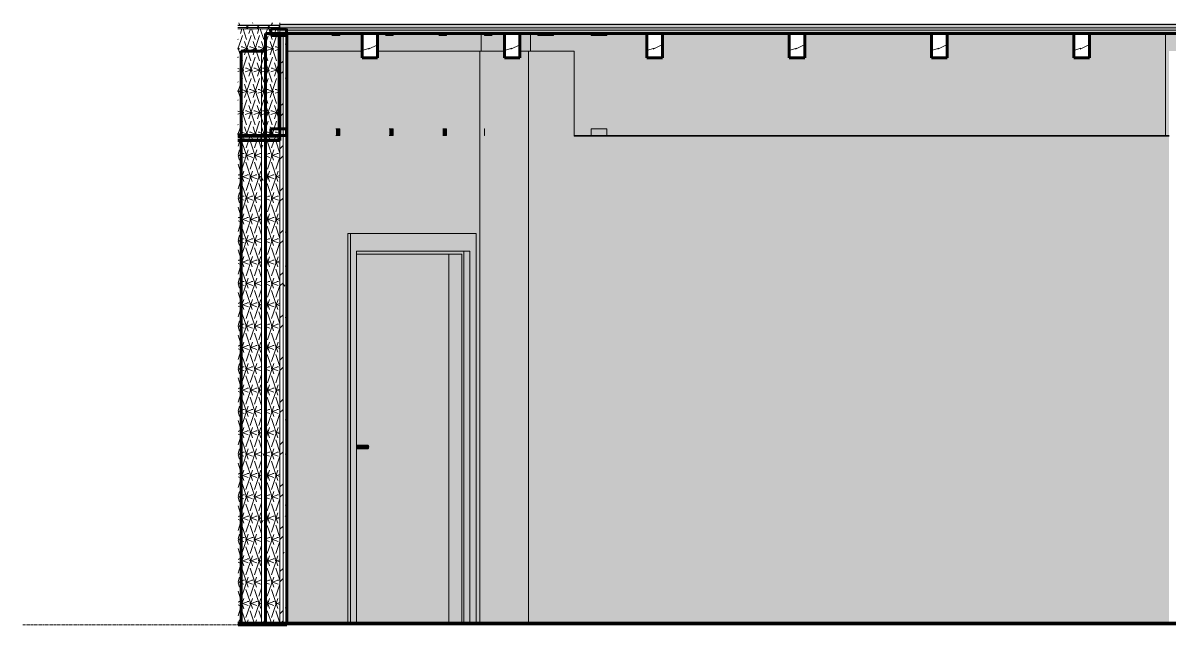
# Model space of a CAD drawing. Header units: inches. Extents: x -3510 to 2128, y -38 to 218.
# Drawn here: x -2244.9 to -1987.3, y 0 to 135.3 of the extents above; entities that cross this region are included whole.
import ezdxf

# ---------------------------------------------------------------- set-up
doc = ezdxf.new("R2010")
doc.units = ezdxf.units.IN
doc.header["$MEASUREMENT"] = 0
doc.linetypes.add('Grid Line 1_2_', pattern=[0.875, 0.5, -0.125, 0.125, -0.125])
for name, color, linetype, lineweight in [('0-3', 50, 'Continuous', 9), ('0-4', 10, 'Continuous', 5), ('A-CLNG-1', 251, 'Continuous', 5), ('A-CLNG-2', 250, 'Continuous', 60), ('A-CLNG-3', 7, 'Continuous', 18), ('A-CLNG-PATT-1', 50, 'Continuous', 9), ('A-DOOR', 31, 'Continuous', 18), ('A-DOOR-7', 31, 'Continuous', 9), ('A-DOOR-FRAM', 31, 'Continuous', 9), ('A-DOOR-FRAM-4', 31, 'Continuous', 18), ('A-FLOR-1', 31, 'Continuous', 5), ('A-FLOR-2', 8, 'Continuous', 5), ('A-FLOR-3', 7, 'Continuous', 18), ('A-FLOR-4', 250, 'Continuous', 60), ('A-FLOR-LEVL-1', 51, 'Grid Line 1_2_', 9), ('A-FLOR-MCUT-1', 7, 'Continuous', 18), ('A-FLOR-PATT-1', 252, 'Continuous', 9), ('A-FLOR-PATT-2', 253, 'Continuous', 9), ('A-FLOR-PATT-3', 50, 'Continuous', 9), ('A-WALL', 113, 'Continuous', 18), ('A-WALL-PATT-1', 111, 'Continuous', 9), ('I-WALL', 2, 'Continuous', 18), ('I-WALL-3', 2, 'Continuous', 5), ('I-WALL-4', 2, 'Continuous', 60), ('S-BEAM', 12, 'Continuous', 9), ('S-BEAM-1', 250, 'Continuous', 60), ('S-BEAM-2', 255, 'Continuous', 9), ('S-BEAM-3', 50, 'Continuous', 9)]:
    doc.layers.add(name, color=color, linetype=linetype, lineweight=lineweight)
pattern_1 = [(0, (0, 0), (7.68, 1.92), [0.634, -5.126, 0.634, -5.126, -30.72]), (0, (0, 0), (7.68, 1.92), [-11.52, 0.634, -10.886, 0.634, -5.126, -13.44]), (0, (0, 0), (7.68, 1.92), [-28.8, 0.634, -3.206, 0.634, -8.966]), (120, (2.88, 0.96), (-5.5027688, 5.6910751), [0.634, -5.126, 0.634, -5.126, -30.72]), (120, (2.88, 0.96), (-5.5027688, 5.6910751), [-11.52, 0.634, -10.886, 0.634, -5.126, -13.44]), (120, (2.88, 0.96), (-5.5027688, 5.6910751), [-28.8, 0.634, -3.206, 0.634, -8.966]), (240, (3.84, 4.8), (-2.1772312, -7.6110751), [0.634, -5.126, 0.634, -5.126, -30.72]), (240, (3.84, 4.8), (-2.1772312, -7.6110751), [-11.52, 0.634, -10.886, 0.634, -5.126, -13.44]), (240, (3.84, 4.8), (-2.1772312, -7.6110751), [-28.8, 0.634, -3.206, 0.634, -8.966])]
pattern_2 = [(0, (0, 0), (0, 2.399), []), (315, (0, 0), (2.3985062, 0), [3.393, -3.393]), (45, (0, 0), (2.3985062, 0), [3.393, -3.393])]
pattern_3 = [(216.87, (3.199, 7.997), (23.9897714, 15.9936429), [3.998, -35.986]), (206.565, (7.997, 5.598), (-7.9970807, -7.996619), [8.941, -8.941]), (198.435, (7.997, 1.599), (-15.9938446, -7.9970983), [5.058, -20.23])]
pattern_4 = [(161.57, (-4631.7952, 0.24), (-1.92045124, 0.00015035), [0, -13.661, 1.517, 0]), (18.43, (-4632.2752, 0.24), (-1.92045124, -0.00015035), [0, -13.661, 1.517, 0]), (108.43, (-4631.7952, 0.24), (0.95996907, -4.80073665), [4.553, -10.625]), (71.57, (-4632.2752, 0.24), (0.95996907, 4.80073665), [4.553, -10.625])]
pattern_5 = [(0, (-4632.035, 0), (15.36, 3.84), [0.634, -10.886, 0.634, -10.886, -61.44]), (0, (-4632.035, 0), (15.36, 3.84), [-23.04, 0.634, -22.406, 0.634, -10.886, -26.88]), (0, (-4632.035, 0), (15.36, 3.84), [-57.6, 0.634, -7.046, 0.634, -18.566]), (120, (-4626.275, 1.92), (-11.0055376, 11.38215), [0.634, -10.886, 0.634, -10.886, -61.44]), (120, (-4626.275, 1.92), (-11.0055376, 11.38215), [-23.04, 0.634, -22.406, 0.634, -10.886, -26.88]), (120, (-4626.275, 1.92), (-11.0055376, 11.38215), [-57.6, 0.634, -7.046, 0.634, -18.566]), (240, (-4624.355, 9.6), (-4.3544624, -15.22215), [0.634, -10.886, 0.634, -10.886, -61.44]), (240, (-4624.355, 9.6), (-4.3544624, -15.22215), [-23.04, 0.634, -22.406, 0.634, -10.886, -26.88]), (240, (-4624.355, 9.6), (-4.3544624, -15.22215), [-57.6, 0.634, -7.046, 0.634, -18.566])]

# ---------------------------------------------------------------- blocks, each defined once
blk = doc.blocks.new('CTR - 1st Phase - Shell_rvt-2-INTERIOR ELEVATION - CORRIDOR EAST _102_ - 1ST FLOOR - WEST WALL')
at = {"layer": 'A-CLNG-1'}
h = blk.add_hatch(color=256, dxfattribs=at)
h.paths.add_polyline_path([(2441.66, 109.5), (2441.66, 110), (2440.78, 110), (2440.78, 109.5)], flags=0)
h.paths.add_polyline_path([(2436.24, 109.87), (2436.24, 110), (2435.5, 110), (2435.5, 109.87)], flags=0)
at = {"layer": 'A-CLNG-PATT-1'}
h = blk.add_hatch(dxfattribs=at)
h.set_pattern_fill('FP_12', color=256, style=0, pattern_type=2)
h.set_pattern_definition([(0, (0, 0), (15.36, 3.84), [0.634, -10.886, 0.634, -10.886, -61.44]), (0, (0, 0), (15.36, 3.84), [-23.04, 0.634, -22.406, 0.634, -10.886, -26.88]), (0, (0, 0), (15.36, 3.84), [-57.6, 0.634, -7.046, 0.634, -18.566]), (120, (5.76, 1.92), (-11.0055376, 11.38215), [0.634, -10.886, 0.634, -10.886, -61.44]), (120, (5.76, 1.92), (-11.0055376, 11.38215), [-23.04, 0.634, -22.406, 0.634, -10.886, -26.88]), (120, (5.76, 1.92), (-11.0055376, 11.38215), [-57.6, 0.634, -7.046, 0.634, -18.566]), (240, (7.68, 9.6), (-4.3544624, -15.22215), [0.634, -10.886, 0.634, -10.886, -61.44]), (240, (7.68, 9.6), (-4.3544624, -15.22215), [-23.04, 0.634, -22.406, 0.634, -10.886, -26.88]), (240, (7.68, 9.6), (-4.3544624, -15.22215), [-57.6, 0.634, -7.046, 0.634, -18.566])])
h.paths.add_polyline_path([(2441.66, 108.87), (2441.66, 109.5), (2440.78, 109.5), (2440.78, 108.87)], flags=0)
at = {"layer": 'A-FLOR-1'}
h = blk.add_hatch(color=256, dxfattribs=at)
h.paths.add_polyline_path([(2446.5, 129), (2463.37, 129), (2463.37, 133), (2458.37, 133), (2458.37, 132.5), (2456.62, 132.5), (2456.62, 133), (2446.5, 133)], flags=0)
h.paths.add_polyline_path([(2468.31, 129), (2490.18, 129), (2490.18, 133), (2482.37, 133), (2482.37, 132.5), (2480.62, 132.5), (2480.62, 133), (2470.37, 133), (2470.37, 132.5), (2468.62, 132.5), (2468.62, 133), (2466.87, 133), (2466.87, 129)], flags=0)
h = blk.add_hatch(color=256, dxfattribs=at)
h.paths.add_polyline_path([(2501.27, 129), (2501.27, 133), (2498.87, 133), (2498.87, 129), (2501.12, 129)], flags=0)
h.paths.add_polyline_path([(2493.66, 129), (2495.37, 129), (2495.37, 133), (2492.6, 133), (2492.6, 132.5), (2490.87, 132.5), (2490.87, 133), (2490.18, 133), (2490.18, 129), (2492.17, 129)], flags=0)
blk.add_hatch(color=256, dxfattribs=at).paths.add_polyline_path([(2517.52, 110), (2643.97, 110), (2643.97, 133), (2626.87, 133), (2626.87, 127.5), (2623.37, 127.5), (2623.37, 133), (2594.87, 133), (2594.87, 127.5), (2591.37, 127.5), (2591.37, 133), (2562.87, 133), (2562.87, 127.5), (2559.37, 127.5), (2559.37, 133), (2530.87, 133), (2530.87, 127.5), (2527.37, 127.5), (2527.37, 133), (2501.27, 133), (2501.27, 129), (2511.06, 129), (2511.06, 110), (2516.03, 110)], flags=0)
h = blk.add_hatch(color=256, dxfattribs=at)
h.paths.add_polyline_path([(2643.97, 110), (2644.75, 110), (2644.75, 129), (2655.37, 129), (2655.37, 133), (2643.97, 133), (2643.97, 119.34)], flags=0)
h.paths.add_polyline_path([(2785.47, 110), (2785.47, 127.5), (2784.7, 127.5), (2784.7, 110)], flags=0)
h.paths.add_polyline_path([(2769.53, 129), (2783.37, 129), (2783.37, 133), (2754.87, 133), (2754.87, 129), (2761.04, 129)], flags=0)
h.paths.add_polyline_path([(2668.41, 129), (2687.37, 129), (2687.37, 133), (2658.87, 133), (2658.87, 129)], flags=0)
h.paths.add_polyline_path([(2751.37, 129), (2751.37, 133), (2722.87, 133), (2722.87, 129)], flags=0)
h.paths.add_polyline_path([(2718.97, 129), (2719.37, 129), (2719.37, 133), (2690.87, 133), (2690.87, 129), (2714.72, 129)], flags=0)
at = {"layer": 'A-FLOR-2'}
for points in [[(2444.91, 134.75), (2444.91, 134.87), (2435.5, 134.87), (2435.5, 134.75), (2442.84, 134.75)], [(2516.03, 133.75), (3198.99, 133.75), (3198.99, 134.25), (2444.91, 134.25), (2444.91, 133.75), (2513.05, 133.75)]]:
    blk.add_hatch(color=256, dxfattribs=at).paths.add_polyline_path(points, flags=0)
at = {"layer": 'A-FLOR-PATT-1'}
h = blk.add_hatch(dxfattribs=at)
h.set_pattern_fill('FP_8', color=256, style=0, pattern_type=2)
h.set_pattern_definition([(161.57, (0.24, 0.24), (-1.92045124, 0.00015035), [0, -13.661, 1.517, 0]), (18.43, (-0.24, 0.24), (-1.92045124, -0.00015035), [0, -13.661, 1.517, 0]), (108.43, (0.24, 0.24), (0.95996907, -4.80073665), [4.553, -10.625]), (71.57, (-0.24, 0.24), (0.95996907, 4.80073665), [4.553, -10.625])])
h.paths.add_polyline_path([(2436.24, 110), (2444.91, 110), (2444.91, 134), (2435.5, 134), (2435.5, 110)], flags=0)
at = {"layer": 'A-FLOR-PATT-2'}
h = blk.add_hatch(dxfattribs=at)
h.set_pattern_fill('FP_9', color=256, style=0, pattern_type=2)
h.set_pattern_definition(pattern_1)
h.paths.add_polyline_path([(2442.84, 134.87), (2444.91, 134.87), (2444.91, 135.34), (2435.5, 135.34), (2435.5, 134.87)], flags=0)
h = blk.add_hatch(dxfattribs=at)
h.set_pattern_fill('FP_10', color=256, style=0, pattern_type=2)
h.set_pattern_definition(pattern_2)
h.paths.add_polyline_path([(2435.5, 134), (2444.91, 134), (2444.91, 134.75), (2435.5, 134.75), (2435.5, 134)], flags=0)
h = blk.add_hatch(dxfattribs=at)
h.set_pattern_fill('FP_9', color=256, style=0, pattern_type=2)
h.set_pattern_definition(pattern_1)
h.paths.add_polyline_path([(2444.91, 134.25), (3198.99, 134.25), (3198.99, 135), (2444.91, 135), (2444.91, 134.75)], flags=0)
h = blk.add_hatch(dxfattribs=at)
h.set_pattern_fill('FP_9', color=256, style=0, pattern_type=2)
h.set_pattern_definition(pattern_1)
h.paths.add_polyline_path([(2769.53, -0.04), (3198.99, -0.04), (3198.99, 0), (2435.5, 0), (2435.5, -0.04), (2721.81, -0.04)], flags=0)
at = {"layer": 'A-FLOR-PATT-3'}
h = blk.add_hatch(dxfattribs=at)
h.set_pattern_fill('FP_10', color=256, style=0, pattern_type=2)
h.set_pattern_definition(pattern_2)
h.paths.add_polyline_path([(3187.06, 135), (3198.99, 135), (3198.99, 135.34), (2444.91, 135.34), (2444.91, 135), (3186.34, 135)], flags=0)
h = blk.add_hatch(dxfattribs=at)
h.set_pattern_fill('FP_10', color=256, style=0, pattern_type=2)
h.set_pattern_definition(pattern_2)
h.paths.add_polyline_path([(2444.91, 133), (3198.99, 133), (3198.99, 133.75), (2444.91, 133.75)], flags=0)
h = blk.add_hatch(dxfattribs=at)
h.set_pattern_fill('FP_11', color=256, style=0, pattern_type=2)
h.set_pattern_definition([(135, (0, 0), (-2.1213203, -2.1213203), [])])
h.paths.add_polyline_path([(3151.27, 0), (3198.95, 0), (3198.95, 0.37), (2444.91, 0.37), (2444.91, 0), (3103.56, 0)], flags=0)
h.paths.add_polyline_path([(2441.66, 0), (2441.66, 0.37), (2440.78, 0.37), (2440.78, 0)], flags=0)
at = {"layer": 'A-CLNG-2'}
for p, q in [((2444.91, 110), (2435.5, 110)), ((2435.5, 108.87), (2444.91, 108.87)), ((2444.91, 108.87), (2444.91, 110))]:
    blk.add_line(p, q, dxfattribs=at)
at = {"layer": 'A-CLNG-3'}
for p, q in [((2444.91, 109.5), (2435.5, 109.5)), ((2511.06, 110), (2643.97, 110)), ((2643.97, 110), (2644.75, 110)), ((2643.97, 109.87), (2643.97, 110))]:
    blk.add_line(p, q, dxfattribs=at)
at = {"layer": 'A-FLOR-3'}
for p, q in [((2490.18, 133), (2490.18, 129)), ((2501.27, 133), (2501.27, 129)), ((2643.97, 133), (2643.97, 110)), ((2643.97, 110), (2511.06, 110)), ((2644.75, 110), (2643.97, 110))]:
    blk.add_line(p, q, dxfattribs=at)
at = {"layer": 'A-FLOR-4'}
for p, q in [((2444.91, 110), (2444.91, 133)), ((2444.91, 133), (3198.99, 133)), ((2435.5, 110), (2444.91, 110)), ((3198.99, 0.37), (2435.5, 0.37))]:
    blk.add_line(p, q, dxfattribs=at)
at = {"layer": 'A-FLOR-MCUT-1'}
for p, q in [((2444.91, 134.87), (2435.5, 134.87)), ((2444.91, 134.75), (2435.5, 134.75)), ((2444.91, 134), (2435.5, 134)), ((2444.91, 135), (2444.91, 135.34)), ((2444.91, 135.34), (2444.91, 135)), ((3198.99, 135), (2444.91, 135)), ((2444.91, 134.75), (2444.91, 134.87)), ((2444.91, 134.87), (2444.91, 134.75)), ((2444.91, 134.25), (2444.91, 134.75)), ((2444.91, 134.75), (2444.91, 134.25)), ((2444.91, 134), (2444.91, 134.25)), ((3198.99, 134.25), (2444.91, 134.25)), ((2444.91, 134.25), (2444.91, 134)), ((2444.91, 133.75), (2444.91, 134)), ((2444.91, 134), (2444.91, 133.75)), ((2444.91, 133), (2444.91, 133.75)), ((3198.99, 133.75), (2444.91, 133.75)), ((2444.91, 133.75), (2444.91, 133)), ((3198.99, 0), (2435.5, 0))]:
    blk.add_line(p, q, dxfattribs=at)
blk = doc.blocks.new('LVL-Laminated Veneer Lumber - 4X6 S_ PINE - NO_ 1-1619286-INTERIOR ELEVATION - CORRIDOR EAST _102_ - 1ST FLOOR - WEST WALL')
at = {"layer": 'S-BEAM'}
h = blk.add_hatch(dxfattribs=at)
h.set_pattern_fill('FP_14', color=256, style=0, pattern_type=2)
h.set_pattern_definition(pattern_3)
h.paths.add_polyline_path([(2626.87, 127.5), (2626.87, 133), (2623.37, 133), (2623.37, 127.5), (2626.38, 127.5)], flags=0)
at = {"layer": 'S-BEAM-1'}
for p, q in [((2626.87, 133), (2623.37, 133)), ((2623.37, 133), (2623.37, 127.5)), ((2626.87, 127.5), (2626.87, 133)), ((2623.37, 127.5), (2626.87, 127.5))]:
    blk.add_line(p, q, dxfattribs=at)
blk = doc.blocks.new('LVL-Laminated Veneer Lumber - 4X6 S_ PINE - NO_ 1-V31-INTERIOR ELEVATION - CORRIDOR EAST _102_ - 1ST FLOOR - WEST WALL')
at = {"layer": 'S-BEAM'}
h = blk.add_hatch(dxfattribs=at)
h.set_pattern_fill('FP_14', color=256, style=0, pattern_type=2)
h.set_pattern_definition(pattern_3)
h.paths.add_polyline_path([(2591.37, 127.5), (2594.87, 127.5), (2594.87, 133), (2591.37, 133), (2591.37, 128.59)], flags=0)
at = {"layer": 'S-BEAM-1'}
for p, q in [((2594.87, 133), (2591.37, 133)), ((2591.37, 133), (2591.37, 127.5)), ((2594.87, 127.5), (2594.87, 133)), ((2591.37, 127.5), (2594.87, 127.5))]:
    blk.add_line(p, q, dxfattribs=at)
blk = doc.blocks.new('LVL-Laminated Veneer Lumber - 4X6 S_ PINE - NO_ 1-V32-INTERIOR ELEVATION - CORRIDOR EAST _102_ - 1ST FLOOR - WEST WALL')
at = {"layer": 'S-BEAM'}
h = blk.add_hatch(dxfattribs=at)
h.set_pattern_fill('FP_14', color=256, style=0, pattern_type=2)
h.set_pattern_definition(pattern_3)
h.paths.add_polyline_path([(2559.37, 127.5), (2562.87, 127.5), (2562.87, 133), (2559.37, 133)], flags=0)
at = {"layer": 'S-BEAM-1'}
for p, q in [((2562.87, 133), (2559.37, 133)), ((2559.37, 133), (2559.37, 127.5)), ((2562.87, 127.5), (2562.87, 133)), ((2559.37, 127.5), (2562.87, 127.5))]:
    blk.add_line(p, q, dxfattribs=at)
blk = doc.blocks.new('LVL-Laminated Veneer Lumber - 4X6 S_ PINE - NO_ 1-V33-INTERIOR ELEVATION - CORRIDOR EAST _102_ - 1ST FLOOR - WEST WALL')
at = {"layer": 'S-BEAM'}
h = blk.add_hatch(dxfattribs=at)
h.set_pattern_fill('FP_14', color=256, style=0, pattern_type=2)
h.set_pattern_definition(pattern_3)
h.paths.add_polyline_path([(2527.37, 127.5), (2530.87, 127.5), (2530.87, 133), (2527.37, 133)], flags=0)
at = {"layer": 'S-BEAM-1'}
for p, q in [((2530.87, 133), (2527.37, 133)), ((2527.37, 133), (2527.37, 127.5)), ((2530.87, 127.5), (2530.87, 133)), ((2527.37, 127.5), (2530.87, 127.5))]:
    blk.add_line(p, q, dxfattribs=at)
blk = doc.blocks.new('LVL-Laminated Veneer Lumber - 4X6 S_ PINE - NO_ 1-2421738-INTERIOR ELEVATION - CORRIDOR EAST _102_ - 1ST FLOOR - WEST WALL')
at = {"layer": 'S-BEAM'}
h = blk.add_hatch(dxfattribs=at)
h.set_pattern_fill('FP_14', color=256, style=0, pattern_type=2)
h.set_pattern_definition(pattern_3)
h.paths.add_polyline_path([(2498.87, 127.5), (2498.87, 133), (2495.37, 133), (2495.37, 127.5)], flags=0)
at = {"layer": 'S-BEAM-1'}
for p, q in [((2498.87, 133), (2495.37, 133)), ((2495.37, 133), (2495.37, 127.5)), ((2498.87, 127.5), (2498.87, 133)), ((2495.37, 127.5), (2498.87, 127.5))]:
    blk.add_line(p, q, dxfattribs=at)
blk = doc.blocks.new('LVL-Laminated Veneer Lumber - 4X6 S_ PINE - NO_ 1-2421739-INTERIOR ELEVATION - CORRIDOR EAST _102_ - 1ST FLOOR - WEST WALL')
at = {"layer": 'S-BEAM'}
h = blk.add_hatch(dxfattribs=at)
h.set_pattern_fill('FP_14', color=256, style=0, pattern_type=2)
h.set_pattern_definition(pattern_3)
h.paths.add_polyline_path([(2466.87, 127.5), (2466.87, 133), (2463.37, 133), (2463.37, 127.5), (2465.33, 127.5)], flags=0)
at = {"layer": 'S-BEAM-1'}
for p, q in [((2466.87, 133), (2463.37, 133)), ((2463.37, 133), (2463.37, 127.5)), ((2466.87, 127.5), (2466.87, 133)), ((2463.37, 127.5), (2466.87, 127.5))]:
    blk.add_line(p, q, dxfattribs=at)
blk = doc.blocks.new('TRUSS - 24_-2435928-INTERIOR ELEVATION - CORRIDOR EAST _102_ - 1ST FLOOR - WEST WALL')
at = {"layer": 'S-BEAM-1'}
for p, q in [((2446.37, 134), (2442.87, 134)), ((2442.87, 134), (2442.87, 132.5)), ((2446.37, 132.5), (2446.37, 134)), ((2442.87, 132.5), (2446.37, 132.5)), ((2446.37, 111.5), (2442.87, 111.5)), ((2442.87, 111.5), (2442.87, 110)), ((2446.37, 110), (2446.37, 111.5)), ((2442.87, 110), (2446.37, 110))]:
    blk.add_line(p, q, dxfattribs=at)
at = {"layer": 'S-BEAM-3'}
for p, q in [((2444.56, 133.75), (2444.69, 133.75)), ((2444.56, 111.5), (2444.56, 132.5)), ((2444.69, 132.5), (2444.69, 111.5))]:
    blk.add_line(p, q, dxfattribs=at)
blk = doc.blocks.new('TRUSS - 24_-2435970-INTERIOR ELEVATION - CORRIDOR EAST _102_ - 1ST FLOOR - WEST WALL')
at = {"layer": 'S-BEAM-2'}
for points in [[(2456.62, 132.5), (2458.37, 132.5), (2458.37, 133), (2456.62, 133)], [(2457.87, 110), (2458.37, 110), (2458.37, 111.5), (2457.51, 111.5), (2457.51, 110)]]:
    blk.add_hatch(color=256, dxfattribs=at).paths.add_polyline_path(points, flags=0)
at = {"layer": 'S-BEAM-3'}
for p, q in [((2456.62, 132.5), (2458.37, 132.5)), ((2458.37, 132.5), (2458.37, 133)), ((2458.37, 111.5), (2457.51, 111.5)), ((2458.37, 110), (2458.37, 111.5)), ((2457.51, 110), (2458.37, 110))]:
    blk.add_line(p, q, dxfattribs=at)
blk = doc.blocks.new('TRUSS - 24_-2436012-INTERIOR ELEVATION - CORRIDOR EAST _102_ - 1ST FLOOR - WEST WALL')
at = {"layer": 'S-BEAM-2'}
for points in [[(2468.62, 132.5), (2470.37, 132.5), (2470.37, 133), (2468.62, 133)], [(2469.8, 110), (2470.37, 110), (2470.37, 111.5), (2469.51, 111.5), (2469.51, 110)]]:
    blk.add_hatch(color=256, dxfattribs=at).paths.add_polyline_path(points, flags=0)
at = {"layer": 'S-BEAM-3'}
for p, q in [((2468.62, 132.5), (2470.37, 132.5)), ((2470.37, 132.5), (2470.37, 133)), ((2470.37, 111.5), (2469.51, 111.5)), ((2470.37, 110), (2470.37, 111.5)), ((2469.51, 110), (2470.37, 110))]:
    blk.add_line(p, q, dxfattribs=at)
blk = doc.blocks.new('TRUSS - 24_-2436052-INTERIOR ELEVATION - CORRIDOR EAST _102_ - 1ST FLOOR - WEST WALL')
at = {"layer": 'S-BEAM-2'}
for points in [[(2480.62, 132.5), (2482.37, 132.5), (2482.37, 133), (2480.62, 133)], [(2481.73, 110), (2482.37, 110), (2482.37, 111.5), (2481.51, 111.5), (2481.51, 110)]]:
    blk.add_hatch(color=256, dxfattribs=at).paths.add_polyline_path(points, flags=0)
at = {"layer": 'S-BEAM-3'}
for p, q in [((2480.62, 132.5), (2482.37, 132.5)), ((2482.37, 132.5), (2482.37, 133)), ((2482.37, 111.5), (2481.51, 111.5)), ((2482.37, 110), (2482.37, 111.5)), ((2481.51, 110), (2482.37, 110))]:
    blk.add_line(p, q, dxfattribs=at)
blk = doc.blocks.new('TRUSS - 24_-2436092-INTERIOR ELEVATION - CORRIDOR EAST _102_ - 1ST FLOOR - WEST WALL')
at = {"layer": 'S-BEAM-2'}
for points in [[(2492.17, 132.5), (2492.6, 132.5), (2492.6, 133), (2490.87, 133), (2490.87, 132.5)], [(2491.01, 110), (2491.01, 111.5), (2490.87, 111.5), (2490.87, 110)]]:
    blk.add_hatch(color=256, dxfattribs=at).paths.add_polyline_path(points, flags=0)
at = {"layer": 'S-BEAM-3'}
for p, q in [((2490.87, 133), (2490.87, 132.5)), ((2490.87, 132.5), (2492.6, 132.5)), ((2490.87, 111.5), (2490.87, 110)), ((2491.01, 111.5), (2490.87, 111.5)), ((2490.87, 110), (2491.01, 110))]:
    blk.add_line(p, q, dxfattribs=at)
blk = doc.blocks.new('TRUSS - 24_-2436132-INTERIOR ELEVATION - CORRIDOR EAST _102_ - 1ST FLOOR - WEST WALL')
at = {"layer": 'S-BEAM-3'}
for p, q in [((2502.87, 133), (2502.87, 132.5)), ((2502.87, 132.5), (2506.37, 132.5)), ((2506.37, 132.5), (2506.37, 133))]:
    blk.add_line(p, q, dxfattribs=at)
blk = doc.blocks.new('TRUSS - 24_-V34-INTERIOR ELEVATION - CORRIDOR EAST _102_ - 1ST FLOOR - WEST WALL')
at = {"layer": 'S-BEAM-3'}
for p, q in [((2514.87, 133), (2514.87, 132.5)), ((2514.87, 132.5), (2518.37, 132.5)), ((2518.37, 132.5), (2518.37, 133)), ((2514.87, 111.5), (2514.87, 110)), ((2518.37, 111.5), (2514.87, 111.5)), ((2518.37, 110), (2518.37, 111.5)), ((2514.87, 110), (2518.37, 110))]:
    blk.add_line(p, q, dxfattribs=at)
blk = doc.blocks.new('CTR - 1st Phase - Structure_rvt-2-INTERIOR ELEVATION - CORRIDOR EAST _102_ - 1ST FLOOR - WEST WALL')
at = {"layer": '0-3'}
for name in ['TRUSS - 24_-2435928-INTERIOR ELEVATION - CORRIDOR EAST _102_ - 1ST FLOOR - WEST WALL', 'TRUSS - 24_-2435970-INTERIOR ELEVATION - CORRIDOR EAST _102_ - 1ST FLOOR - WEST WALL', 'LVL-Laminated Veneer Lumber - 4X6 S_ PINE - NO_ 1-2421739-INTERIOR ELEVATION - CORRIDOR EAST _102_ - 1ST FLOOR - WEST WALL', 'TRUSS - 24_-2436012-INTERIOR ELEVATION - CORRIDOR EAST _102_ - 1ST FLOOR - WEST WALL', 'TRUSS - 24_-2436052-INTERIOR ELEVATION - CORRIDOR EAST _102_ - 1ST FLOOR - WEST WALL', 'TRUSS - 24_-2436092-INTERIOR ELEVATION - CORRIDOR EAST _102_ - 1ST FLOOR - WEST WALL', 'LVL-Laminated Veneer Lumber - 4X6 S_ PINE - NO_ 1-2421738-INTERIOR ELEVATION - CORRIDOR EAST _102_ - 1ST FLOOR - WEST WALL', 'TRUSS - 24_-2436132-INTERIOR ELEVATION - CORRIDOR EAST _102_ - 1ST FLOOR - WEST WALL', 'TRUSS - 24_-V34-INTERIOR ELEVATION - CORRIDOR EAST _102_ - 1ST FLOOR - WEST WALL', 'LVL-Laminated Veneer Lumber - 4X6 S_ PINE - NO_ 1-V33-INTERIOR ELEVATION - CORRIDOR EAST _102_ - 1ST FLOOR - WEST WALL', 'LVL-Laminated Veneer Lumber - 4X6 S_ PINE - NO_ 1-V32-INTERIOR ELEVATION - CORRIDOR EAST _102_ - 1ST FLOOR - WEST WALL', 'LVL-Laminated Veneer Lumber - 4X6 S_ PINE - NO_ 1-V31-INTERIOR ELEVATION - CORRIDOR EAST _102_ - 1ST FLOOR - WEST WALL', 'LVL-Laminated Veneer Lumber - 4X6 S_ PINE - NO_ 1-1619286-INTERIOR ELEVATION - CORRIDOR EAST _102_ - 1ST FLOOR - WEST WALL']:
    blk.add_blockref(name, (0, 0), dxfattribs=at)
blk = doc.blocks.new('HOLLOW METAL - UNIT DOOR-2191978-INTERIOR ELEVATION - CORRIDOR EAST _102_ - 1ST FLOOR - WEST WALL')
at = {"layer": 'A-DOOR'}
for points in [[(2462.16, 0.37), (2482.89, 0.37), (2482.89, 83.37), (2462.16, 83.37), (2462.16, 40.39), (2464.72, 40.38), (2464.79, 40.34), (2464.84, 40.28), (2464.92, 40.1), (2464.92, 39.9), (2464.84, 39.72), (2464.79, 39.66), (2464.72, 39.62), (2464.65, 39.61), (2462.16, 39.61), (2462.16, 33.8)], [(2462.34, 40), (2464.93, 40), (2464.89, 40.2), (2464.79, 40.34), (2464.72, 40.38), (2464.65, 40.39), (2462.16, 40.38), (2462.16, 40)], [(2462.34, 39.61), (2464.72, 39.62), (2464.79, 39.66), (2464.84, 39.72), (2464.92, 39.9), (2464.92, 40), (2462.16, 39.99), (2462.16, 39.61)]]:
    blk.add_hatch(color=256, dxfattribs=at).paths.add_polyline_path(points, flags=0)
at = {"layer": 'A-DOOR-FRAM-4'}
for points in [[(2460.75, 0.37), (2460.75, 88), (2460.22, 88), (2460.22, 0.37)], [(2460.75, 0.37), (2462.16, 0.37), (2462.16, 84), (2487.62, 84), (2487.62, 0.37), (2489.03, 0.37), (2489.03, 88), (2460.75, 88), (2460.75, 0.37)], [(2486.25, 0.37), (2486.25, 0.37), (2486.25, 84), (2462.16, 84), (2462.16, 83.37), (2485.81, 83.37), (2485.81, 0.37)], [(2483.2, 0.37), (2485.81, 0.37), (2485.81, 83.37), (2482.89, 83.37), (2482.89, 0.37)], [(2487.62, 0.37), (2487.62, 84), (2486.25, 84), (2486.25, 0.37)]]:
    blk.add_hatch(color=256, dxfattribs=at).paths.add_polyline_path(points, flags=0)
at = {"layer": 'A-DOOR-7'}
for p, q in [((2464.65, 40.39), (2462.16, 40.39)), ((2462.16, 39.61), (2464.65, 39.61))]:
    blk.add_line(p, q, dxfattribs=at)
for start_param, end_param in [(4.712389, 6.283185), (3.141593, 4.712389)]:
    blk.add_ellipse((2464.65, 40), major_axis=(0, 0.394), ratio=0.707107, start_param=start_param, end_param=end_param, dxfattribs=at)
at = {"layer": 'A-DOOR-FRAM'}
for p, q in [((2460.75, 88), (2460.22, 88)), ((2489.03, 88), (2460.75, 88)), ((2460.75, 88), (2460.75, 0.37)), ((2489.03, 88), (2489.03, 0.37)), ((2462.16, 84), (2487.62, 84)), ((2462.16, 0.37), (2462.16, 84)), ((2462.16, 83.37), (2485.81, 83.37)), ((2482.89, 83.37), (2482.89, 0.37)), ((2485.81, 83.37), (2485.81, 0.37)), ((2486.25, 84), (2486.25, 0.37)), ((2487.62, 84), (2487.62, 0.37))]:
    blk.add_line(p, q, dxfattribs=at)

msp = doc.modelspace()

# ---------------------------------------------------------------- hatches: boundary and pattern name
at = {"layer": 'A-WALL-PATT-1'}
h = msp.add_hatch(dxfattribs=at)
h.set_pattern_fill('FP_13', color=256, style=0, pattern_type=2)
h.set_pattern_definition([(45, (-4632.035, 0), (-4.751758, 4.751758), []), (45, (-4632.035, 7.2), (-4.751758, 4.751758), [])])
h.paths.add_polyline_path([(-2186.42, 0.37), (-2186.42, 133), (-2187.13, 133), (-2187.13, 0.37)], flags=0)
h = msp.add_hatch(dxfattribs=at)
h.set_pattern_fill('FP_12', color=256, style=0, pattern_type=2)
h.set_pattern_definition(pattern_5)
h.paths.add_polyline_path([(-2185.54, 0.37), (-2185.54, 133), (-2186.42, 133), (-2186.42, 0.37)], flags=0)
h = msp.add_hatch(dxfattribs=at)
h.set_pattern_fill('FP_8', color=256, style=0, pattern_type=2)
h.set_pattern_definition(pattern_4)
h.paths.add_polyline_path([(-2195.79, 0), (-2195.79, 109.87), (-2196.53, 109.87), (-2196.53, 0)], flags=0)
h = msp.add_hatch(dxfattribs=at)
h.set_pattern_fill('FP_8', color=256, style=0, pattern_type=2)
h.set_pattern_definition(pattern_4)
h.paths.add_polyline_path([(-2191.26, 0), (-2191.26, 110), (-2195.79, 110), (-2195.79, 0)], flags=0)
h = msp.add_hatch(dxfattribs=at)
h.set_pattern_fill('FP_12', color=256, style=0, pattern_type=2)
h.set_pattern_definition(pattern_5)
h.paths.add_polyline_path([(-2191.26, 0.37), (-2190.38, 0.37), (-2190.38, 108.87), (-2191.26, 108.87), (-2191.26, 33.8)], flags=0)
h = msp.add_hatch(dxfattribs=at)
h.set_pattern_fill('FP_8', color=256, style=0, pattern_type=2)
h.set_pattern_definition(pattern_4)
h.paths.add_polyline_path([(-2187.96, 0), (-2187.13, 0), (-2187.13, 110), (-2190.38, 110), (-2190.38, 0)], flags=0)
at = {"layer": 'I-WALL'}
h = msp.add_hatch(color=256, dxfattribs=at)
h.paths.add_polyline_path([(-2131.23, 0.37), (-2131.23, 129), (-2133.16, 129), (-2133.16, 127.5), (-2136.66, 127.5), (-2136.66, 129), (-2142.21, 129), (-2142.21, 0.37)], flags=0)
h.paths.add_polyline_path([(-2141.16, 110), (-2141.16, 111.5), (-2141.03, 111.5), (-2141.03, 110)], flags=0)
msp.add_hatch(color=256, dxfattribs=at).paths.add_polyline_path([(-2101.1, 0.37), (-1987.29, 0.37), (-1987.29, 109.87), (-2120.98, 109.87), (-2120.98, 0.37)], flags=0)
at = {"layer": 'I-WALL-3'}
h = msp.add_hatch(color=256, dxfattribs=at)
h.paths.add_polyline_path([(-2174.29, 0.37), (-2171.82, 0.37), (-2171.82, 88), (-2143, 88), (-2143, 0.37), (-2142.21, 0.37), (-2142.21, 129), (-2165.16, 129), (-2165.16, 127.5), (-2168.66, 127.5), (-2168.66, 129), (-2185.54, 129), (-2185.54, 0.37)], flags=0)
h.paths.add_polyline_path([(-2150.53, 110), (-2150.53, 111.5), (-2149.66, 111.5), (-2149.66, 110), (-2150.31, 110)], flags=0)
h.paths.add_polyline_path([(-2161.66, 110), (-2162.53, 110), (-2162.53, 111.5), (-2161.66, 111.5), (-2161.66, 111.02)], flags=0)
h.paths.add_polyline_path([(-2174.53, 110), (-2174.53, 111.5), (-2173.66, 111.5), (-2173.66, 110), (-2174.16, 110)], flags=0)
msp.add_hatch(color=256, dxfattribs=at).paths.add_polyline_path([(-2120.98, 0.37), (-2120.98, 129), (-2131.23, 129), (-2131.23, 0.37), (-2131.19, 0.37)], flags=0)

# ---------------------------------------------------------------- linework, layer by layer
at = {"layer": 'A-FLOR-LEVL-1'}
msp.add_line((-2244.88, 0), (-1367.76, 0), dxfattribs=at)
at = {"layer": 'A-WALL'}
for p, q in [((-2187.13, 133), (-2187.13, 0)), ((-2186.42, 133), (-2186.42, 0)), ((-2191.26, 0), (-2191.26, 129))]:
    msp.add_line(p, q, dxfattribs=at)
at = {"layer": 'I-WALL'}
for p, q in [((-2168.66, 129), (-2185.54, 129)), ((-2136.66, 129), (-2165.16, 129)), ((-2142.21, 129), (-2142.21, 0.37)), ((-2133.16, 129), (-2120.98, 129)), ((-2131.23, 0.37), (-2131.23, 129)), ((-2120.98, 129), (-2120.98, 109.87)), ((-1987.29, 109.87), (-2120.98, 109.87)), ((-2171.82, 0.37), (-2171.82, 88))]:
    msp.add_line(p, q, dxfattribs=at)
at = {"layer": 'I-WALL-4'}
for p, q in [((-2185.54, 133), (-2190.38, 133)), ((-2190.38, 133), (-2190.38, 0)), ((-2185.54, 0), (-2185.54, 133)), ((-2190.38, 129), (-2195.79, 129)), ((-2195.79, 129), (-2195.79, 0)), ((-2195.79, 109.87), (-2196.53, 109.87)), ((-2196.53, 0), (-2185.54, 0))]:
    msp.add_line(p, q, dxfattribs=at)

# ---------------------------------------------------------------- block references
at = {"layer": '0-4'}
for name in ['CTR - 1st Phase - Shell_rvt-2-INTERIOR ELEVATION - CORRIDOR EAST _102_ - 1ST FLOOR - WEST WALL', 'CTR - 1st Phase - Structure_rvt-2-INTERIOR ELEVATION - CORRIDOR EAST _102_ - 1ST FLOOR - WEST WALL']:
    msp.add_blockref(name, (-4632.04, 0), dxfattribs=at)
at = {"layer": 'A-DOOR'}
msp.add_blockref('HOLLOW METAL - UNIT DOOR-2191978-INTERIOR ELEVATION - CORRIDOR EAST _102_ - 1ST FLOOR - WEST WALL', (-4632.04, 0), dxfattribs=at)

doc.saveas('drawing.dxf')
